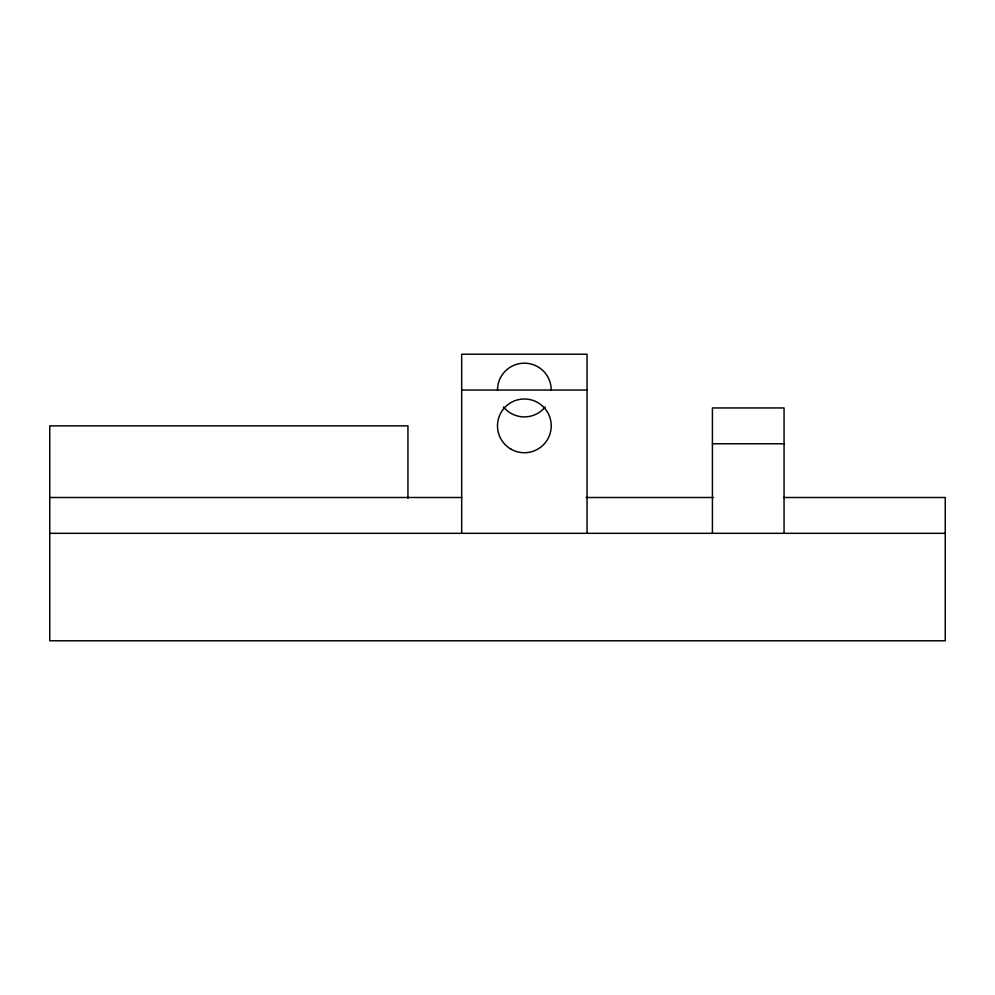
<?xml version="1.0" encoding="UTF-8"?>
<svg xmlns="http://www.w3.org/2000/svg" width="995" height="995" viewBox="0 0 995 995"><rect width="100%" height="100%" fill="white"/><g stroke="black" fill="none" stroke-linecap="round" stroke-linejoin="round"><path stroke-width="1.49" d="M461.68 390.04L587.05 390.04M712.42 443.77L784.06 443.77M49.75 497.5L461.742 497.5M586.117 497.5L713.602 497.5M783.562 497.5L945.25 497.5L945.25 640.78L49.75 640.78L49.75 425.86L407.95 425.86L407.95 498.259M49.75 533.32L945.25 533.32M784.06 533.32L784.06 407.95L712.42 407.95L712.42 533.32M587.05 533.32L587.05 354.22L461.68 354.22L461.68 533.32M545.235 406.955A26.865 26.865 0 0 1 503.495 406.955M497.5 390.04A26.865 26.865 0 0 1 524.365 363.175A26.865 26.865 0 0 1 551.23 390.04M510.933 449.131A26.865 26.865 0 0 0 551.23 425.86A26.865 26.865 0 0 0 510.933 402.589A26.865 26.865 0 0 0 510.933 449.131"/></g></svg>
